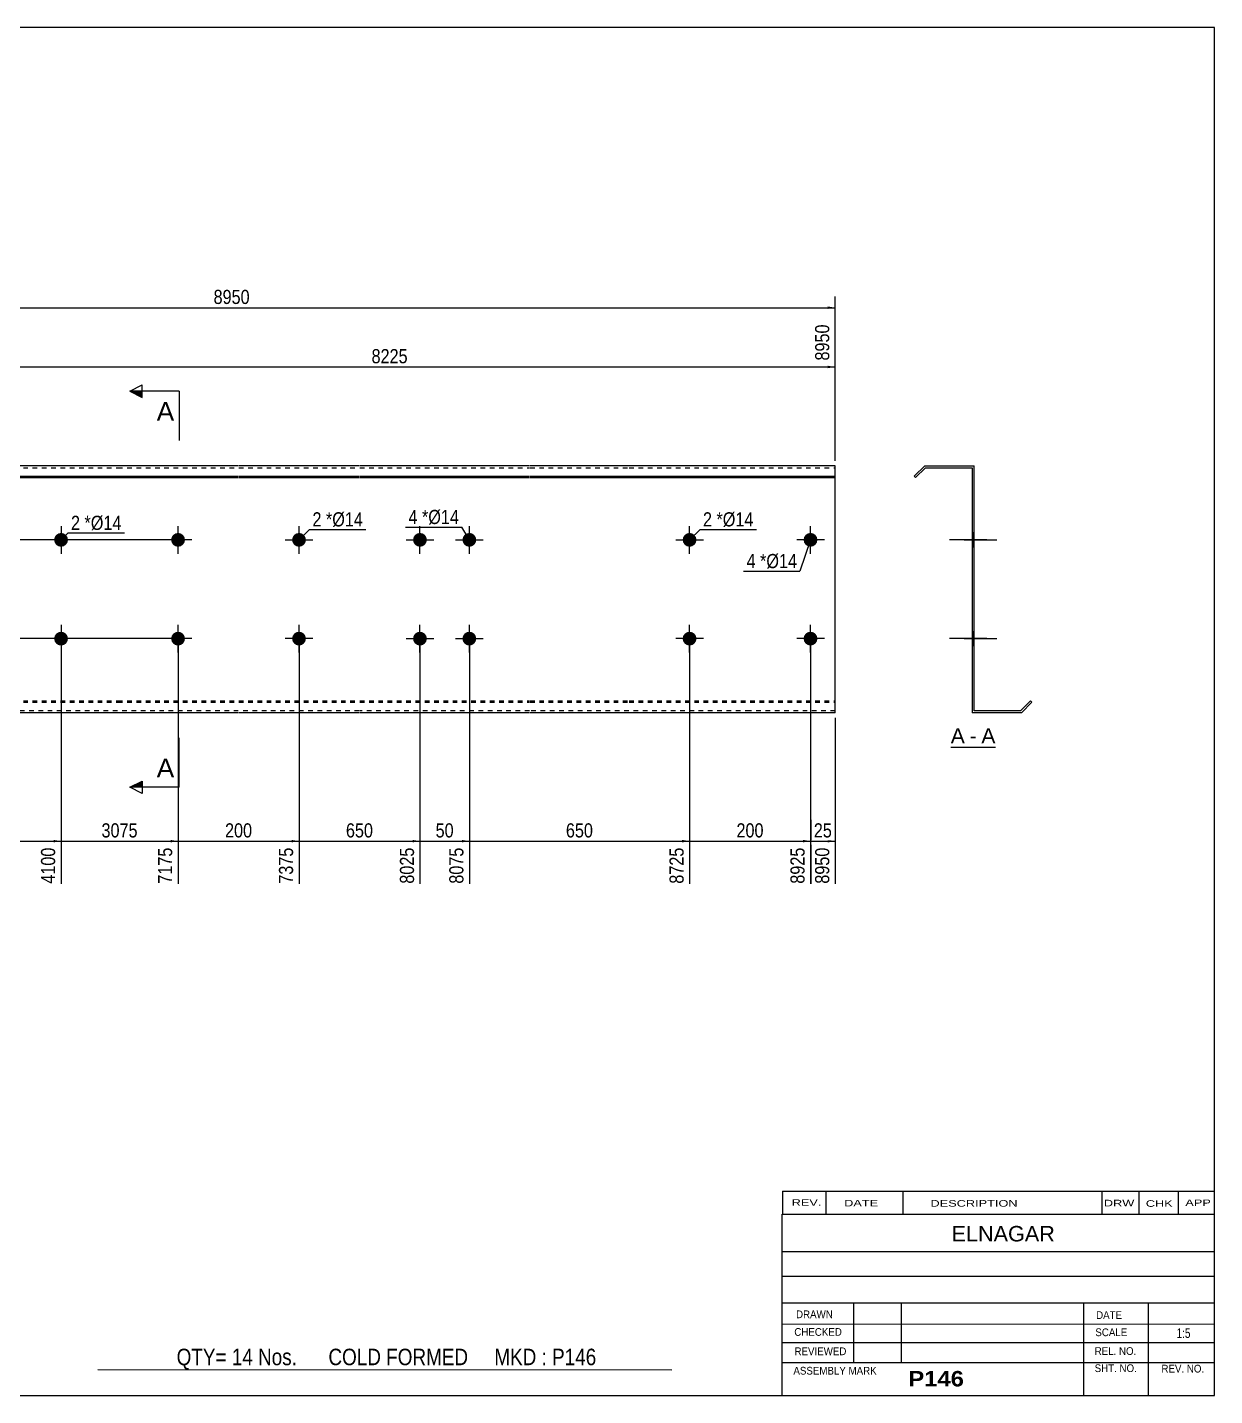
# Model space of a CAD drawing. Header units: millimetres. Extents: x -81 to 321, y -163 to 114.
# Drawn here: x 80.8 to 321.2, y -163.2 to 113.8 of the extents above; entities that cross this region are included whole.
import ezdxf

# ---------------------------------------------------------------- set-up
doc = ezdxf.new("R2010")
doc.units = ezdxf.units.MM
doc.linetypes.add('DXK_LINE_DOT1', pattern=[1.8814, 0.9407, -0.9407])
doc.styles.add('Arial', font='ARIAL.TTF', dxfattribs={"height": 0.2})
doc.styles.add('Arial Bold', font='ARIALBD.TTF', dxfattribs={"height": 0.2})
doc.styles.add('Arial Narrow', font='ARIALN.TTF', dxfattribs={"height": 0.2})

# ---------------------------------------------------------------- blocks, each defined once
blk = doc.blocks.new('Unknown-629082704-1729')
at = {"color": 5, "linetype": 'Continuous'}
for p, q in [((321.25, 113.75), (-78.75, 113.75)), ((-78.75, 113.75), (-78.75, -163.25)), ((321.25, -163.25), (321.25, 113.75)), ((-78.75, -163.25), (321.25, -163.25))]:
    blk.add_line(p, q, dxfattribs=at)
at = {"color": 174, "linetype": 'Continuous', "style": 'Arial'}
blk.add_text('Tekla structures', height=1.9102, rotation=90, dxfattribs=at).set_placement((-79.25, -162.75))
blk = doc.blocks.new('Unknown-629082704-12 - 1235')
at = {"color": 7, "linetype": 'Continuous'}
blk.add_line((267.82, -31.95), (276.85, -31.95), dxfattribs=at)
at = {"color": 0, "linetype": 'Continuous'}
blk.add_wipeout([(270.67, -31.2), (270.67, -28), (267.82, -28), (267.82, -31.2)], dxfattribs=at)
blk.add_wipeout([(273.05, -31.2), (273.05, -28), (271.63, -28), (271.63, -31.2)], dxfattribs=at)
at = {"color": 96, "linetype": 'Continuous', "style": 'Arial'}
blk.add_text('A', height=3.06, dxfattribs=at).set_placement((267.82, -31.2))
at = {"color": 0, "linetype": 'Continuous'}
blk.add_wipeout([(276.85, -31.2), (276.85, -28), (274.01, -28), (274.01, -31.2)], dxfattribs=at)
at = {"color": 96, "linetype": 'Continuous', "style": 'Arial'}
for s, p in [('-', (271.63, -31.2)), ('A', (274.01, -31.2))]:
    blk.add_text(s, height=3.06, dxfattribs=at).set_placement(p)
blk = doc.blocks.new('Bolt-629082704-1223 - 1203')
at = {"linetype": 'Continuous'}
blk.add_hatch(color=3, dxfattribs=at).paths.add_polyline_path([(134.45, 10, -1), (137.25, 10, -1)])
at = {"color": 3, "linetype": 'Continuous'}
for p, q in [((135.85, 7.2), (135.85, 12.8)), ((133.05, 10), (138.65, 10))]:
    blk.add_line(p, q, dxfattribs=at)
blk = doc.blocks.new('Part-629082704-1218 - 1203')
at = {"color": 2, "linetype": 'Continuous'}
for p, q in [((27.19, 25), (0, 25)), ((0, 25), (0, -25)), ((51.68, 25), (27.29, 25)), ((76.17, 25), (51.78, 25)), ((99.07, 25), (76.27, 25)), ((123.56, 25), (99.17, 25)), ((148.05, 25), (123.66, 25)), ((182.53, 25), (148.15, 25)), ((202.63, 25), (182.63, 25)), ((227.12, 25), (202.73, 25)), ((244.42, 25), (227.22, 25)), ((244.42, -25), (244.42, 25)), ((0, 22.88), (27.19, 22.88)), ((0, 22.6), (27.19, 22.6)), ((27.29, 22.88), (51.68, 22.88)), ((27.29, 22.6), (51.68, 22.6)), ((51.78, 22.88), (76.17, 22.88)), ((51.78, 22.6), (76.17, 22.6)), ((76.27, 22.88), (99.07, 22.88)), ((76.27, 22.6), (99.07, 22.6)), ((99.17, 22.88), (123.56, 22.88)), ((99.17, 22.6), (123.56, 22.6)), ((123.66, 22.88), (148.05, 22.88)), ((123.66, 22.6), (148.05, 22.6)), ((148.15, 22.88), (182.53, 22.88)), ((148.15, 22.6), (182.53, 22.6)), ((182.63, 22.88), (202.63, 22.88)), ((182.63, 22.6), (202.63, 22.6)), ((202.73, 22.88), (227.12, 22.88)), ((202.73, 22.6), (227.12, 22.6)), ((227.22, 22.88), (244.42, 22.88)), ((227.22, 22.6), (244.42, 22.6)), ((27.19, -25), (0, -25)), ((51.68, -25), (27.29, -25)), ((76.17, -25), (51.78, -25)), ((99.07, -25), (76.27, -25)), ((123.56, -25), (99.17, -25)), ((148.05, -25), (123.66, -25)), ((182.53, -25), (148.15, -25)), ((202.63, -25), (182.63, -25)), ((227.12, -25), (202.73, -25)), ((244.42, -25), (227.22, -25))]:
    blk.add_line(p, q, dxfattribs=at)
at = {"color": 7, "linetype": 'DXK_LINE_DOT1'}
for p, q in [((0, 24.6), (27.19, 24.6)), ((27.29, 24.6), (51.68, 24.6)), ((51.78, 24.6), (76.17, 24.6)), ((76.27, 24.6), (99.07, 24.6)), ((99.17, 24.6), (123.56, 24.6)), ((123.66, 24.6), (148.05, 24.6)), ((148.15, 24.6), (182.53, 24.6)), ((182.63, 24.6), (202.63, 24.6)), ((202.73, 24.6), (227.12, 24.6)), ((227.22, 24.6), (244.42, 24.6)), ((0, -22.6), (27.19, -22.6)), ((0, -22.88), (27.19, -22.88)), ((27.19, -24.6), (0, -24.6)), ((27.29, -22.6), (51.68, -22.6)), ((27.29, -22.88), (51.68, -22.88)), ((51.68, -24.6), (27.29, -24.6)), ((51.78, -22.6), (76.17, -22.6)), ((51.78, -22.88), (76.17, -22.88)), ((76.17, -24.6), (51.78, -24.6)), ((76.27, -22.6), (99.07, -22.6)), ((76.27, -22.88), (99.07, -22.88)), ((99.07, -24.6), (76.27, -24.6)), ((99.17, -22.6), (123.56, -22.6)), ((99.17, -22.88), (123.56, -22.88)), ((123.56, -24.6), (99.17, -24.6)), ((123.66, -22.6), (148.05, -22.6)), ((123.66, -22.88), (148.05, -22.88)), ((148.05, -24.6), (123.66, -24.6)), ((148.15, -22.6), (182.53, -22.6)), ((148.15, -22.88), (182.53, -22.88)), ((182.53, -24.6), (148.15, -24.6)), ((182.63, -22.6), (202.63, -22.6)), ((182.63, -22.88), (202.63, -22.88)), ((202.63, -24.6), (182.63, -24.6)), ((202.73, -22.6), (227.12, -22.6)), ((202.73, -22.88), (227.12, -22.88)), ((227.12, -24.6), (202.73, -24.6)), ((227.22, -22.6), (244.42, -22.6)), ((227.22, -22.88), (244.42, -22.88)), ((244.42, -24.6), (227.22, -24.6))]:
    blk.add_line(p, q, dxfattribs=at)
blk = doc.blocks.new('Bolt-629082704-1219 - 1203')
at = {"linetype": 'Continuous'}
for points in [[(158.94, 10, -1), (161.74, 10, -1)], [(168.94, 10, -1), (171.74, 10, -1)], [(158.94, -10, -1), (161.74, -10, -1)], [(168.94, -10, -1), (171.74, -10, -1)]]:
    blk.add_hatch(color=3, dxfattribs=at).paths.add_polyline_path(points)
at = {"color": 3, "linetype": 'Continuous'}
for p, q in [((160.34, 7.2), (160.34, 12.8)), ((170.34, 7.2), (170.34, 12.8)), ((157.54, 10), (163.14, 10)), ((167.54, 10), (173.14, 10)), ((160.34, -12.8), (160.34, -7.2)), ((170.34, -12.8), (170.34, -7.2)), ((157.54, -10), (163.14, -10)), ((167.54, -10), (173.14, -10))]:
    blk.add_line(p, q, dxfattribs=at)
blk = doc.blocks.new('Bolt-629082704-1220 - 1203')
at = {"linetype": 'Continuous'}
blk.add_hatch(color=3, dxfattribs=at).paths.add_polyline_path([(213.53, -10, -1), (216.33, -10, -1)])
at = {"color": 3, "linetype": 'Continuous'}
for p, q in [((214.93, -12.8), (214.93, -7.2)), ((217.73, -10), (212.13, -10))]:
    blk.add_line(p, q, dxfattribs=at)
blk = doc.blocks.new('Bolt-629082704-1221 - 1203')
at = {"linetype": 'Continuous'}
blk.add_hatch(color=3, dxfattribs=at).paths.add_polyline_path([(134.45, -10, -1), (137.25, -10, -1)])
at = {"color": 3, "linetype": 'Continuous'}
for p, q in [((135.85, -12.8), (135.85, -7.2)), ((138.65, -10), (133.05, -10))]:
    blk.add_line(p, q, dxfattribs=at)
blk = doc.blocks.new('Bolt-629082704-1222 - 1203')
at = {"linetype": 'Continuous'}
blk.add_hatch(color=3, dxfattribs=at).paths.add_polyline_path([(213.53, 10, -1), (216.33, 10, -1)])
at = {"color": 3, "linetype": 'Continuous'}
for p, q in [((214.93, 7.2), (214.93, 12.8)), ((212.13, 10), (217.73, 10))]:
    blk.add_line(p, q, dxfattribs=at)
blk = doc.blocks.new('Bolt-629082704-1224 - 1203')
at = {"linetype": 'Continuous'}
for points in [[(109.96, -10, -1), (112.76, -10, -1)], [(238.02, -10, -1), (240.82, -10, -1)]]:
    blk.add_hatch(color=3, dxfattribs=at).paths.add_polyline_path(points)
at = {"color": 3, "linetype": 'Continuous'}
for p, q in [((111.36, -12.8), (111.36, -7.2)), ((239.42, -12.8), (239.42, -7.2)), ((114.16, -10), (108.56, -10)), ((242.22, -10), (236.62, -10))]:
    blk.add_line(p, q, dxfattribs=at)
blk = doc.blocks.new('Bolt-629082704-1225 - 1203')
at = {"linetype": 'Continuous'}
for points in [[(109.96, 10, -1), (112.76, 10, -1)], [(238.02, 10, -1), (240.82, 10, -1)]]:
    blk.add_hatch(color=3, dxfattribs=at).paths.add_polyline_path(points)
at = {"color": 3, "linetype": 'Continuous'}
for p, q in [((111.36, 7.2), (111.36, 12.8)), ((239.42, 7.2), (239.42, 12.8)), ((114.16, 10), (108.56, 10)), ((242.22, 10), (236.62, 10))]:
    blk.add_line(p, q, dxfattribs=at)
blk = doc.blocks.new('Bolt-629082704-1226 - 1203')
at = {"linetype": 'Continuous'}
for points in [[(89.07, 10, -1), (86.27, 10, -1)], [(89.07, -10, -1), (86.27, -10, -1)]]:
    blk.add_hatch(color=3, dxfattribs=at).paths.add_polyline_path(points)
at = {"color": 3, "linetype": 'Continuous'}
for p, q in [((87.67, 12.8), (87.67, 7.2)), ((90.47, 10), (84.87, 10)), ((87.67, -7.2), (87.67, -12.8)), ((90.47, -10), (84.87, -10))]:
    blk.add_line(p, q, dxfattribs=at)
blk = doc.blocks.new('Bolt-629082704-1240 - 1235')
at = {"linetype": 'Continuous'}
blk.add_hatch(color=3, dxfattribs=at).paths.add_polyline_path([(272.14, -8.6), (272.14, -11.4), (272.54, -11.4), (272.54, -8.6)])
at = {"color": 3, "linetype": 'Continuous'}
for p, q in [((270.54, -10), (277.14, -10)), ((272.14, -8.6), (272.54, -8.6)), ((272.14, -11.4), (272.54, -11.4))]:
    blk.add_line(p, q, dxfattribs=at)
blk = doc.blocks.new('Part-629082704-1237 - 1235')
at = {"color": 2, "linetype": 'Continuous'}
for p, q in [((262.54, 25), (260.42, 22.88)), ((262.54, 25), (272.54, 25)), ((272.54, -24.6), (272.54, 25)), ((260.42, 22.88), (260.7, 22.6)), ((262.7, 24.6), (260.7, 22.6)), ((262.7, 24.6), (272.14, 24.6)), ((272.14, 24.6), (272.14, -25)), ((281.97, -24.6), (272.54, -24.6)), ((281.97, -24.6), (283.97, -22.6)), ((282.14, -25), (284.26, -22.88)), ((284.26, -22.88), (283.97, -22.6)), ((282.14, -25), (272.14, -25))]:
    blk.add_line(p, q, dxfattribs=at)
blk = doc.blocks.new('Bolt-629082704-1238 - 1235')
at = {"linetype": 'Continuous'}
for points in [[(272.14, 11.4), (272.14, 8.6), (272.54, 8.6), (272.54, 11.4)], [(272.14, 11.4), (272.14, 8.6), (272.54, 8.6), (272.54, 11.4)], [(272.14, -8.6), (272.14, -11.4), (272.54, -11.4), (272.54, -8.6)], [(272.14, -8.6), (272.14, -11.4), (272.54, -11.4), (272.54, -8.6)]]:
    blk.add_hatch(color=3, dxfattribs=at).paths.add_polyline_path(points)
at = {"color": 3, "linetype": 'Continuous'}
for p, q in [((272.54, 11.4), (272.14, 11.4)), ((272.54, 11.4), (272.14, 11.4)), ((275.14, 10), (267.54, 10)), ((275.14, 10), (267.54, 10)), ((272.54, 8.6), (272.14, 8.6)), ((272.54, 8.6), (272.14, 8.6)), ((275.14, -10), (267.54, -10)), ((275.14, -10), (267.54, -10)), ((272.54, -8.6), (272.14, -8.6)), ((272.54, -8.6), (272.14, -8.6)), ((272.54, -11.4), (272.14, -11.4)), ((272.54, -11.4), (272.14, -11.4))]:
    blk.add_line(p, q, dxfattribs=at)
blk = doc.blocks.new('Bolt-629082704-1239 - 1235')
at = {"linetype": 'Continuous'}
blk.add_hatch(color=3, dxfattribs=at).paths.add_polyline_path([(272.14, -8.6), (272.14, -11.4), (272.54, -11.4), (272.54, -8.6)])
at = {"color": 3, "linetype": 'Continuous'}
for p, q in [((270.54, -10), (277.14, -10)), ((272.14, -8.6), (272.54, -8.6)), ((272.14, -11.4), (272.54, -11.4))]:
    blk.add_line(p, q, dxfattribs=at)
blk = doc.blocks.new('Bolt-629082704-1241 - 1235')
at = {"linetype": 'Continuous'}
blk.add_hatch(color=3, dxfattribs=at).paths.add_polyline_path([(272.14, 11.4), (272.14, 8.6), (272.54, 8.6), (272.54, 11.4)])
at = {"color": 3, "linetype": 'Continuous'}
for p, q in [((272.54, 11.4), (272.14, 11.4)), ((274.44, 10), (267.84, 10)), ((272.54, 8.6), (272.14, 8.6))]:
    blk.add_line(p, q, dxfattribs=at)
blk = doc.blocks.new('Bolt-629082704-1242 - 1235')
at = {"linetype": 'Continuous'}
blk.add_hatch(color=3, dxfattribs=at).paths.add_polyline_path([(272.14, 11.4), (272.14, 8.6), (272.54, 8.6), (272.54, 11.4)])
at = {"color": 3, "linetype": 'Continuous'}
for p, q in [((272.54, 11.4), (272.14, 11.4)), ((274.44, 10), (267.84, 10)), ((272.54, 8.6), (272.14, 8.6))]:
    blk.add_line(p, q, dxfattribs=at)
blk = doc.blocks.new('Bolt-629082704-1243 - 1235')
at = {"linetype": 'Continuous'}
blk.add_hatch(color=3, dxfattribs=at).paths.add_polyline_path([(272.14, -8.6), (272.14, -11.4), (272.54, -11.4), (272.54, -8.6)])
blk.add_hatch(color=3, dxfattribs=at).paths.add_polyline_path([(272.14, -8.6), (272.14, -11.4), (272.54, -11.4), (272.54, -8.6)])
at = {"color": 3, "linetype": 'Continuous'}
for p, q in [((270.54, -10), (277.14, -10)), ((270.54, -10), (277.14, -10)), ((272.14, -8.6), (272.54, -8.6)), ((272.14, -8.6), (272.54, -8.6)), ((272.14, -11.4), (272.54, -11.4)), ((272.14, -11.4), (272.54, -11.4))]:
    blk.add_line(p, q, dxfattribs=at)
blk = doc.blocks.new('Bolt-629082704-1244 - 1235')
at = {"linetype": 'Continuous'}
blk.add_hatch(color=3, dxfattribs=at).paths.add_polyline_path([(272.14, 11.4), (272.14, 8.6), (272.54, 8.6), (272.54, 11.4)])
blk.add_hatch(color=3, dxfattribs=at).paths.add_polyline_path([(272.14, 11.4), (272.14, 8.6), (272.54, 8.6), (272.54, 11.4)])
at = {"color": 3, "linetype": 'Continuous'}
for p, q in [((272.14, 11.4), (272.54, 11.4)), ((272.14, 11.4), (272.54, 11.4)), ((270.54, 10), (277.14, 10)), ((270.54, 10), (277.14, 10)), ((272.14, 8.6), (272.54, 8.6)), ((272.14, 8.6), (272.54, 8.6))]:
    blk.add_line(p, q, dxfattribs=at)
blk = doc.blocks.new('Bolt-629082704-1245 - 1235')
at = {"linetype": 'Continuous'}
for points in [[(272.54, 8.6), (272.54, 11.4), (272.14, 11.4), (272.14, 8.6)], [(272.54, -11.4), (272.54, -8.6), (272.14, -8.6), (272.14, -11.4)]]:
    blk.add_hatch(color=3, dxfattribs=at).paths.add_polyline_path(points)
at = {"color": 3, "linetype": 'Continuous'}
for p, q in [((272.54, 11.4), (272.14, 11.4)), ((272.54, 10), (268.14, 10)), ((272.54, 8.6), (272.14, 8.6)), ((272.54, -10), (268.14, -10)), ((272.54, -8.6), (272.14, -8.6)), ((272.54, -11.4), (272.14, -11.4))]:
    blk.add_line(p, q, dxfattribs=at)
blk = doc.blocks.new('Bolt-629082704-1246 - 1235')
at = {"linetype": 'Continuous'}
for points in [[(272.14, 11.4), (272.14, 8.6), (272.54, 8.6), (272.54, 11.4)], [(272.14, 11.4), (272.14, 8.6), (272.54, 8.6), (272.54, 11.4)], [(272.14, -8.6), (272.14, -11.4), (272.54, -11.4), (272.54, -8.6)], [(272.14, -8.6), (272.14, -11.4), (272.54, -11.4), (272.54, -8.6)]]:
    blk.add_hatch(color=3, dxfattribs=at).paths.add_polyline_path(points)
at = {"color": 3, "linetype": 'Continuous'}
for p, q in [((272.54, 11.4), (272.14, 11.4)), ((272.54, 11.4), (272.14, 11.4)), ((275.14, 10), (267.54, 10)), ((275.14, 10), (267.54, 10)), ((272.54, 8.6), (272.14, 8.6)), ((272.54, 8.6), (272.14, 8.6)), ((275.14, -10), (267.54, -10)), ((275.14, -10), (267.54, -10)), ((272.54, -8.6), (272.14, -8.6)), ((272.54, -8.6), (272.14, -8.6)), ((272.54, -11.4), (272.14, -11.4)), ((272.54, -11.4), (272.14, -11.4))]:
    blk.add_line(p, q, dxfattribs=at)
blk = doc.blocks.new('Bolt-629082704-1247 - 1235')
at = {"linetype": 'Continuous'}
blk.add_hatch(color=3, dxfattribs=at).paths.add_polyline_path([(272.14, 11.4), (272.14, 8.6), (272.54, 8.6), (272.54, 11.4)])
at = {"color": 3, "linetype": 'Continuous'}
for p, q in [((272.54, 11.4), (272.14, 11.4)), ((274.44, 10), (267.84, 10)), ((272.54, 8.6), (272.14, 8.6))]:
    blk.add_line(p, q, dxfattribs=at)
blk = doc.blocks.new('Bolt-629082704-1248 - 1235')
at = {"linetype": 'Continuous'}
blk.add_hatch(color=3, dxfattribs=at).paths.add_polyline_path([(272.54, -11.4), (272.54, -8.6), (272.14, -8.6), (272.14, -11.4)])
at = {"color": 3, "linetype": 'Continuous'}
for p, q in [((272.54, -8.6), (272.14, -8.6)), ((274.14, -10), (272.14, -10)), ((272.54, -11.4), (272.14, -11.4))]:
    blk.add_line(p, q, dxfattribs=at)
blk = doc.blocks.new('Bolt-629082704-1249 - 1235')
at = {"linetype": 'Continuous'}
for points in [[(272.14, 11.4), (272.14, 8.6), (272.54, 8.6), (272.54, 11.4)], [(272.14, -8.6), (272.14, -11.4), (272.54, -11.4), (272.54, -8.6)]]:
    blk.add_hatch(color=3, dxfattribs=at).paths.add_polyline_path(points)
at = {"color": 3, "linetype": 'Continuous'}
for p, q in [((272.54, 11.4), (272.14, 11.4)), ((274.14, 10), (267.54, 10)), ((272.54, 8.6), (272.14, 8.6)), ((274.14, -10), (267.54, -10)), ((272.54, -8.6), (272.14, -8.6)), ((272.54, -11.4), (272.14, -11.4))]:
    blk.add_line(p, q, dxfattribs=at)
blk = doc.blocks.new('StraightDimension-629082704-1328 - 1203')
at = {"linetype": 'Continuous'}
for points in [[(-12.25, 23.5), (-12, 25), (-11.75, 23.5)], [(-11.75, 11.5), (-12, 10), (-12.25, 11.5)]]:
    blk.add_hatch(color=7, dxfattribs=at).paths.add_polyline_path(points)
at = {"color": 7, "linetype": 'Continuous'}
for p, q in [((-1, 25), (-14.25, 25)), ((-12, 10), (-12, 25)), ((110.36, 10), (-14.25, 10))]:
    blk.add_line(p, q, dxfattribs=at)
at = {"color": 0}
blk.add_wipeout([(-12.15, 19.93), (-16.35, 19.93), (-16.35, 15.07), (-12.15, 15.07)], dxfattribs=at)
at = {"color": 3, "style": 'Arial Narrow'}
blk.add_text('75', height=2.863, rotation=90.0002, dxfattribs=at).set_placement((-12.75, 15.67))
blk = doc.blocks.new('StraightDimension-629082704-1347 - 1203')
at = {"linetype": 'Continuous'}
for points in [[(1.5, 56.75), (0, 57), (1.5, 57.25)], [(242.92, 57.25), (244.42, 57), (242.92, 56.75)]]:
    blk.add_hatch(color=7, dxfattribs=at).paths.add_polyline_path(points)
at = {"color": 7, "linetype": 'Continuous'}
for p, q in [((0, 26), (0, 59.25)), ((244.42, 26), (244.42, 59.25)), ((0, 57), (244.42, 57))]:
    blk.add_line(p, q, dxfattribs=at)
at = {"color": 0}
blk.add_wipeout([(126.46, 57.15), (126.46, 61.35), (117.95, 61.35), (117.95, 57.15)], dxfattribs=at)
at = {"color": 3, "style": 'Arial Narrow'}
blk.add_text('8950', height=2.863, dxfattribs=at).set_placement((118.55, 57.75))
blk = doc.blocks.new('StraightDimension-629082704-1263 - 1203')
at = {"linetype": 'Continuous'}
blk.add_hatch(color=7, dxfattribs=at).paths.add_polyline_path([(242.92, -50.75), (244.42, -51), (242.92, -51.25)])
at = {"color": 7, "linetype": 'Continuous'}
for p, q in [((239.42, -11), (239.42, -59.61)), ((244.42, -26), (244.42, -59.61)), ((239.42, -51), (244.42, -51))]:
    blk.add_line(p, q, dxfattribs=at)
at = {"color": 0}
blk.add_wipeout([(244.34, -50.85), (244.34, -46.65), (239.49, -46.65), (239.49, -50.85)], dxfattribs=at)
at = {"color": 3, "style": 'Arial Narrow'}
blk.add_text('25', height=2.863, dxfattribs=at).set_placement((240.09, -50.25))
at = {"color": 0, "linetype": 'Continuous'}
blk.add_wipeout([(243.82, -51.7), (239.62, -51.7), (239.62, -60.21), (243.82, -60.21)], dxfattribs=at)
at = {"color": 3, "linetype": 'Continuous', "style": 'Arial Narrow'}
blk.add_text('8950', height=2.863, rotation=90.0002, dxfattribs=at).set_placement((243.22, -59.61))
blk = doc.blocks.new('StraightDimension-629082704-1264 - 1203')
at = {"linetype": 'Continuous'}
blk.add_hatch(color=7, dxfattribs=at).paths.add_polyline_path([(237.92, -50.75), (239.42, -51), (237.92, -51.25)])
at = {"color": 7, "linetype": 'Continuous'}
for p, q in [((214.93, -11), (214.93, -59.61)), ((239.42, -11), (239.42, -59.61)), ((214.93, -51), (239.42, -51))]:
    blk.add_line(p, q, dxfattribs=at)
at = {"color": 0}
blk.add_wipeout([(230.51, -50.85), (230.51, -46.65), (223.83, -46.65), (223.83, -50.85)], dxfattribs=at)
at = {"color": 0, "linetype": 'Continuous'}
blk.add_wipeout([(238.82, -51.7), (234.62, -51.7), (234.62, -60.21), (238.82, -60.21)], dxfattribs=at)
at = {"color": 3, "style": 'Arial Narrow'}
blk.add_text('200', height=2.863, dxfattribs=at).set_placement((224.43, -50.25))
at = {"color": 3, "linetype": 'Continuous', "style": 'Arial Narrow'}
blk.add_text('8925', height=2.863, rotation=90.0002, dxfattribs=at).set_placement((238.22, -59.61))
blk = doc.blocks.new('StraightDimension-629082704-1265 - 1203')
at = {"linetype": 'Continuous'}
blk.add_hatch(color=7, dxfattribs=at).paths.add_polyline_path([(213.43, -50.75), (214.93, -51), (213.43, -51.25)])
at = {"color": 7, "linetype": 'Continuous'}
for p, q in [((170.34, -11), (170.34, -59.61)), ((214.93, -11), (214.93, -59.61)), ((170.34, -51), (214.93, -51))]:
    blk.add_line(p, q, dxfattribs=at)
at = {"color": 0}
blk.add_wipeout([(195.98, -50.85), (195.98, -46.65), (189.29, -46.65), (189.29, -50.85)], dxfattribs=at)
at = {"color": 0, "linetype": 'Continuous'}
blk.add_wipeout([(214.33, -51.7), (210.13, -51.7), (210.13, -60.21), (214.33, -60.21)], dxfattribs=at)
at = {"color": 3, "style": 'Arial Narrow'}
blk.add_text('650', height=2.863, dxfattribs=at).set_placement((189.89, -50.25))
at = {"color": 3, "linetype": 'Continuous', "style": 'Arial Narrow'}
blk.add_text('8725', height=2.863, rotation=90.0002, dxfattribs=at).set_placement((213.73, -59.61))
blk = doc.blocks.new('StraightDimension-629082704-1266 - 1203')
at = {"linetype": 'Continuous'}
blk.add_hatch(color=7, dxfattribs=at).paths.add_polyline_path([(168.84, -50.75), (170.34, -51), (168.84, -51.25)])
at = {"color": 7, "linetype": 'Continuous'}
for p, q in [((160.34, -11), (160.34, -59.61)), ((170.34, -11), (170.34, -59.61)), ((160.34, -51), (170.34, -51))]:
    blk.add_line(p, q, dxfattribs=at)
at = {"color": 0}
blk.add_wipeout([(167.77, -50.85), (167.77, -46.65), (162.91, -46.65), (162.91, -50.85)], dxfattribs=at)
at = {"color": 3, "style": 'Arial Narrow'}
blk.add_text('50', height=2.863, dxfattribs=at).set_placement((163.51, -50.25))
at = {"color": 0, "linetype": 'Continuous'}
blk.add_wipeout([(169.74, -51.7), (165.54, -51.7), (165.54, -60.21), (169.74, -60.21)], dxfattribs=at)
at = {"color": 3, "linetype": 'Continuous', "style": 'Arial Narrow'}
blk.add_text('8075', height=2.863, rotation=90.0002, dxfattribs=at).set_placement((169.14, -59.61))
blk = doc.blocks.new('StraightDimension-629082704-1267 - 1203')
at = {"linetype": 'Continuous'}
blk.add_hatch(color=7, dxfattribs=at).paths.add_polyline_path([(158.84, -50.75), (160.34, -51), (158.84, -51.25)])
at = {"color": 7, "linetype": 'Continuous'}
for p, q in [((135.85, -11), (135.85, -59.61)), ((160.34, -11), (160.34, -59.61)), ((135.85, -51), (160.34, -51))]:
    blk.add_line(p, q, dxfattribs=at)
at = {"color": 0}
blk.add_wipeout([(151.44, -50.85), (151.44, -46.65), (144.75, -46.65), (144.75, -50.85)], dxfattribs=at)
at = {"color": 0, "linetype": 'Continuous'}
blk.add_wipeout([(159.74, -51.7), (155.54, -51.7), (155.54, -60.21), (159.74, -60.21)], dxfattribs=at)
at = {"color": 3, "style": 'Arial Narrow'}
blk.add_text('650', height=2.863, dxfattribs=at).set_placement((145.35, -50.25))
at = {"color": 3, "linetype": 'Continuous', "style": 'Arial Narrow'}
blk.add_text('8025', height=2.863, rotation=90.0002, dxfattribs=at).set_placement((159.14, -59.61))
blk = doc.blocks.new('StraightDimension-629082704-1268 - 1203')
at = {"linetype": 'Continuous'}
blk.add_hatch(color=7, dxfattribs=at).paths.add_polyline_path([(134.35, -50.75), (135.85, -51), (134.35, -51.25)])
at = {"color": 7, "linetype": 'Continuous'}
for p, q in [((111.36, -11), (111.36, -59.61)), ((135.85, -11), (135.85, -59.61)), ((111.36, -51), (135.85, -51))]:
    blk.add_line(p, q, dxfattribs=at)
at = {"color": 0}
blk.add_wipeout([(126.95, -50.85), (126.95, -46.65), (120.27, -46.65), (120.27, -50.85)], dxfattribs=at)
at = {"color": 0, "linetype": 'Continuous'}
blk.add_wipeout([(135.25, -51.7), (131.05, -51.7), (131.05, -60.21), (135.25, -60.21)], dxfattribs=at)
at = {"color": 3, "style": 'Arial Narrow'}
blk.add_text('200', height=2.863, dxfattribs=at).set_placement((120.87, -50.25))
at = {"color": 3, "linetype": 'Continuous', "style": 'Arial Narrow'}
blk.add_text('7375', height=2.863, rotation=90.0002, dxfattribs=at).set_placement((134.65, -59.61))
blk = doc.blocks.new('StraightDimension-629082704-1269 - 1203')
at = {"linetype": 'Continuous'}
blk.add_hatch(color=7, dxfattribs=at).paths.add_polyline_path([(109.86, -50.75), (111.36, -51), (109.86, -51.25)])
at = {"color": 7, "linetype": 'Continuous'}
for p, q in [((87.67, -11), (87.67, -59.61)), ((111.36, -11), (111.36, -59.61)), ((87.67, -51), (111.36, -51))]:
    blk.add_line(p, q, dxfattribs=at)
at = {"color": 0}
blk.add_wipeout([(103.77, -50.85), (103.77, -46.65), (95.26, -46.65), (95.26, -50.85)], dxfattribs=at)
at = {"color": 0, "linetype": 'Continuous'}
blk.add_wipeout([(110.76, -51.7), (106.56, -51.7), (106.56, -60.21), (110.76, -60.21)], dxfattribs=at)
at = {"color": 3, "style": 'Arial Narrow'}
blk.add_text('3075', height=2.863, dxfattribs=at).set_placement((95.86, -50.25))
at = {"color": 3, "linetype": 'Continuous', "style": 'Arial Narrow'}
blk.add_text('7175', height=2.863, rotation=90.0002, dxfattribs=at).set_placement((110.16, -59.61))
blk = doc.blocks.new('StraightDimension-629082704-1270 - 1203')
at = {"linetype": 'Continuous'}
blk.add_hatch(color=7, dxfattribs=at).paths.add_polyline_path([(86.17, -50.75), (87.67, -51), (86.17, -51.25)])
at = {"color": 7, "linetype": 'Continuous'}
for p, q in [((63.98, 9), (63.98, -57.78)), ((87.67, -11), (87.67, -59.61)), ((63.98, -51), (87.67, -51))]:
    blk.add_line(p, q, dxfattribs=at)
at = {"color": 0}
blk.add_wipeout([(80.08, -50.85), (80.08, -46.65), (71.57, -46.65), (71.57, -50.85)], dxfattribs=at)
at = {"color": 0, "linetype": 'Continuous'}
blk.add_wipeout([(87.07, -51.7), (82.87, -51.7), (82.87, -60.21), (87.07, -60.21)], dxfattribs=at)
at = {"color": 3, "style": 'Arial Narrow'}
blk.add_text('3375', height=2.863, dxfattribs=at).set_placement((72.17, -50.25))
at = {"color": 3, "linetype": 'Continuous', "style": 'Arial Narrow'}
blk.add_text('4100', height=2.863, rotation=90.0002, dxfattribs=at).set_placement((86.47, -59.61))
blk = doc.blocks.new('StraightDimension-629082704-1316 - 1203')
at = {"linetype": 'Continuous'}
blk.add_hatch(color=7, dxfattribs=at).paths.add_polyline_path([(242.92, 45.25), (244.42, 45), (242.92, 44.75)])
at = {"color": 7, "linetype": 'Continuous'}
for p, q in [((244.42, 26), (244.42, 53.61)), ((63.98, -9), (63.98, 51.78)), ((63.98, 45), (244.42, 45))]:
    blk.add_line(p, q, dxfattribs=at)
at = {"color": 0, "linetype": 'Continuous'}
blk.add_wipeout([(243.82, 54.21), (239.62, 54.21), (239.62, 45.7), (243.82, 45.7)], dxfattribs=at)
at = {"color": 0}
blk.add_wipeout([(158.45, 45.15), (158.45, 49.35), (149.94, 49.35), (149.94, 45.15)], dxfattribs=at)
at = {"color": 3, "linetype": 'Continuous', "style": 'Arial Narrow'}
blk.add_text('8950', height=2.863, rotation=90.0002, dxfattribs=at).set_placement((243.22, 46.3))
at = {"color": 3, "style": 'Arial Narrow'}
blk.add_text('8225', height=2.863, dxfattribs=at).set_placement((150.54, 45.75))
blk = doc.blocks.new('StraightDimension-629082704-1338 - 1203')
at = {"linetype": 'Continuous'}
for points in [[(-12.25, -11.5), (-12, -10), (-11.75, -11.5)], [(-11.75, -23.5), (-12, -25), (-12.25, -23.5)]]:
    blk.add_hatch(color=7, dxfattribs=at).paths.add_polyline_path(points)
at = {"color": 7, "linetype": 'Continuous'}
for p, q in [((110.36, -10), (-14.25, -10)), ((-12, -25), (-12, -10)), ((-1, -25), (-14.25, -25))]:
    blk.add_line(p, q, dxfattribs=at)
at = {"color": 0}
blk.add_wipeout([(-12.15, -15.07), (-16.35, -15.07), (-16.35, -19.93), (-12.15, -19.93)], dxfattribs=at)
at = {"color": 3, "style": 'Arial Narrow'}
blk.add_text('75', height=2.863, rotation=90.0002, dxfattribs=at).set_placement((-12.75, -19.33))
blk = doc.blocks.new('CBS_NAME_BLOG-629082704-1753')
at = {"color": 7, "linetype": 'Continuous'}
for p, q in [((233.66, -126.5), (321.18, -126.5)), ((233.66, -163.21), (233.66, -126.5)), ((233.66, -134.04), (321.18, -134.04)), ((233.73, -139.09), (321.25, -139.09)), ((233.66, -144.46), (321.18, -144.46)), ((248.18, -156.57), (248.18, -144.47)), ((257.87, -156.54), (257.87, -144.47)), ((294.78, -163.21), (294.78, -144.48)), ((307.83, -163.21), (307.83, -144.47)), ((233.67, -148.76), (321.25, -148.74)), ((233.66, -152.51), (321.18, -152.51)), ((233.66, -156.55), (321.18, -156.55)), ((233.66, -163.25), (321.25, -163.25))]:
    blk.add_line(p, q, dxfattribs=at)
at = {"color": 3, "linetype": 'Continuous', "style": 'Arial'}
blk.add_text('ELNAGAR', height=3.133, dxfattribs=at).set_placement((267.98, -132.03))
at = {"color": 3, "linetype": 'Continuous'}
for s, height, style, width, p in [('DRAWN', 1.566, 'Arial', 0.9, (236.49, -147.57)), ('DATE', 1.566, 'Arial', 0.9, (297.25, -147.73)), ('CHECKED', 1.566, 'Arial', 0.9, (236.14, -151.14)), ('SCALE', 1.566, 'Arial', 0.9, (297.1, -151.21)), ('1:5', 1.957, 'Arial Narrow', 0.9, (313.55, -151.57)), ('REVIEWED', 1.566, 'Arial', 0.9, (236.18, -155.06)), ('REL. NO.', 1.566, 'Arial', 0.9, (296.96, -155.01)), ('ASSEMBLY MARK', 1.5663, 'Arial', 0.9, (235.96, -158.99)), ('SHT. NO.', 1.566, 'Arial', 0.9, (296.96, -158.48)), ('REV. NO.', 1.566, 'Arial', 0.9, (310.48, -158.57)), ('P146', 3.131, 'Arial Bold', 1.1, (259.24, -161.39))]:
    blk.add_text(s, height=height, dxfattribs=dict(at, style=style, width=width)).set_placement(p)
blk = doc.blocks.new('CBS_CALLOFF-629082704-1752')
at = {"color": 7, "linetype": 'Continuous'}
blk.add_line((95.13, -157.98), (211.36, -158), dxfattribs=at)
at = {"color": 3, "linetype": 'Continuous', "style": 'Arial Narrow'}
blk.add_text('QTY= 14 Nos.      COLD FORMED     MKD : P146', height=3.3405, dxfattribs=at).set_placement((111.07, -157.09))
blk = doc.blocks.new('CBS_REVISION-629082704-1754')
at = {"color": 7, "linetype": 'Continuous'}
for p, q in [((233.74, -121.87), (321.24, -121.87)), ((233.74, -121.87), (233.74, -126.5)), ((242.54, -121.87), (242.54, -126.5)), ((258.13, -121.87), (258.13, -126.44)), ((298.39, -121.87), (298.39, -126.5)), ((305.93, -121.87), (305.93, -126.5)), ((313.88, -121.87), (313.88, -126.5)), ((233.74, -126.5), (321.24, -126.5))]:
    blk.add_line(p, q, dxfattribs=at)
at = {"color": 7, "style": 'Arial Narrow', "width": 1.7}
for s, height, p in [('REV.', 1.326, (235.6, -124.82)), ('DATE', 1.326, (246.23, -124.94)), ('DESCRIPTION', 1.3257, (263.71, -124.99)), ('DRW', 1.326, (298.82, -124.93)), ('CHK', 1.326, (307.31, -125.02)), ('APP', 1.326, (315.31, -124.87))]:
    blk.add_text(s, height=height, dxfattribs=at).set_placement(p)
blk = doc.blocks.new('MarkSet-629082704-1361 - 1203')
at = {"color": 0}
blk.add_wipeout([(219.48, 12.72), (219.48, 15.72), (217.65, 15.72), (217.65, 12.72)], dxfattribs=at)
blk.add_wipeout([(219.48, 12.72), (219.48, 15.72), (217.65, 15.72), (217.65, 12.72)], dxfattribs=at)
at = {"color": 7, "linetype": 'Continuous'}
blk.add_line((214.93, 10), (217.05, 12.12), dxfattribs=at)
at = {"color": 0}
blk.add_wipeout([(221.65, 12.72), (221.65, 15.72), (220.38, 15.72), (220.38, 12.72)], dxfattribs=at)
blk.add_wipeout([(221.65, 12.72), (221.65, 15.72), (220.38, 15.72), (220.38, 12.72)], dxfattribs=at)
at = {"color": 3, "style": 'Arial Narrow'}
blk.add_text('2', height=2.86, dxfattribs=at).set_placement((217.65, 12.72))
at = {"color": 0}
blk.add_wipeout([(227.87, 12.72), (227.87, 15.72), (221.65, 15.72), (221.65, 12.72)], dxfattribs=at)
blk.add_wipeout([(227.87, 12.72), (227.87, 15.72), (221.65, 15.72), (221.65, 12.72)], dxfattribs=at)
at = {"color": 7, "linetype": 'Continuous'}
blk.add_line((217.05, 12.12), (228.47, 12.12), dxfattribs=at)
at = {"color": 3, "style": 'Arial Narrow'}
for s, height, p in [('*', 2.86, (220.38, 12.72)), ('Ø14', 2.863, (221.65, 12.72))]:
    blk.add_text(s, height=height, dxfattribs=at).set_placement(p)
blk = doc.blocks.new('Mark-629082704-1375 - 1203')
at = {"color": 0}
blk.add_wipeout([(91.51, 12.01), (91.51, 15.01), (89.68, 15.01), (89.68, 12.01)], dxfattribs=at)
blk.add_wipeout([(91.51, 12.01), (91.51, 15.01), (89.68, 15.01), (89.68, 12.01)], dxfattribs=at)
at = {"color": 7, "linetype": 'Continuous'}
blk.add_line((87.67, 10), (89.08, 11.41), dxfattribs=at)
at = {"color": 0}
blk.add_wipeout([(93.69, 12.01), (93.69, 15.01), (92.41, 15.01), (92.41, 12.01)], dxfattribs=at)
blk.add_wipeout([(93.69, 12.01), (93.69, 15.01), (92.41, 15.01), (92.41, 12.01)], dxfattribs=at)
at = {"color": 3, "style": 'Arial Narrow'}
blk.add_text('2', height=2.86, dxfattribs=at).set_placement((89.68, 12.01))
at = {"color": 0}
blk.add_wipeout([(99.9, 12.01), (99.9, 15.01), (93.69, 15.01), (93.69, 12.01)], dxfattribs=at)
blk.add_wipeout([(99.9, 12.01), (99.9, 15.01), (93.69, 15.01), (93.69, 12.01)], dxfattribs=at)
at = {"color": 7, "linetype": 'Continuous'}
blk.add_line((89.08, 11.41), (100.5, 11.41), dxfattribs=at)
at = {"color": 3, "style": 'Arial Narrow'}
for s, height, p in [('*', 2.86, (92.41, 12.01)), ('Ø14', 2.863, (93.69, 12.01))]:
    blk.add_text(s, height=height, dxfattribs=at).set_placement(p)
blk = doc.blocks.new('SectionMark-629082704-1261 - 1203')
at = {"linetype": 'Continuous'}
for points in [[(104.08, 40.1), (104.08, 38.85), (101.58, 40.1)], [(104.08, -38.85), (104.08, -40.1), (101.58, -40.1)]]:
    blk.add_hatch(color=30, dxfattribs=at).paths.add_polyline_path(points)
at = {"color": 30, "linetype": 'Continuous'}
for p, q in [((101.58, 40.1), (104.08, 41.35)), ((111.58, 40.1), (101.58, 40.1)), ((101.58, 40.1), (104.08, 38.85)), ((104.08, 38.85), (104.08, 41.35)), ((101.58, -40.1), (104.08, -38.85)), ((111.58, -40.1), (101.58, -40.1)), ((104.08, -41.35), (101.58, -40.1)), ((104.08, -38.85), (104.08, -41.35))]:
    blk.add_line(p, q, dxfattribs=at)
at = {"color": 0, "linetype": 'Continuous'}
for points in [[(110.58, 34.1), (110.58, 38.1), (107.03, 38.1), (107.03, 34.1)], [(110.58, -38.1), (110.58, -34.1), (107.03, -34.1), (107.03, -38.1)]]:
    blk.add_wipeout(points, dxfattribs=at)
at = {"color": 30, "linetype": 'Continuous'}
for p, q in [((111.58, 40.1), (111.58, 30.1)), ((111.58, -40.1), (111.58, -30.1))]:
    blk.add_line(p, q, dxfattribs=at)
at = {"color": 96, "linetype": 'Continuous', "style": 'Arial'}
for p in [(107.03, 34.1), (107.03, -38.1)]:
    blk.add_text('A', height=3.82, dxfattribs=at).set_placement(p)
blk = doc.blocks.new('MarkSet-629082704-1366 - 1203')
at = {"color": 0}
blk.add_wipeout([(140.4, 12.72), (140.4, 15.72), (138.57, 15.72), (138.57, 12.72)], dxfattribs=at)
blk.add_wipeout([(140.4, 12.72), (140.4, 15.72), (138.57, 15.72), (138.57, 12.72)], dxfattribs=at)
at = {"color": 7, "linetype": 'Continuous'}
blk.add_line((135.85, 10), (137.97, 12.12), dxfattribs=at)
at = {"color": 0}
blk.add_wipeout([(142.58, 12.72), (142.58, 15.72), (141.3, 15.72), (141.3, 12.72)], dxfattribs=at)
blk.add_wipeout([(142.58, 12.72), (142.58, 15.72), (141.3, 15.72), (141.3, 12.72)], dxfattribs=at)
at = {"color": 3, "style": 'Arial Narrow'}
blk.add_text('2', height=2.86, dxfattribs=at).set_placement((138.57, 12.72))
at = {"color": 0}
blk.add_wipeout([(148.79, 12.72), (148.79, 15.72), (142.58, 15.72), (142.58, 12.72)], dxfattribs=at)
blk.add_wipeout([(148.79, 12.72), (148.79, 15.72), (142.58, 15.72), (142.58, 12.72)], dxfattribs=at)
at = {"color": 7, "linetype": 'Continuous'}
blk.add_line((137.97, 12.12), (149.39, 12.12), dxfattribs=at)
at = {"color": 3, "style": 'Arial Narrow'}
for s, height, p in [('*', 2.86, (141.3, 12.72)), ('Ø14', 2.863, (142.58, 12.72))]:
    blk.add_text(s, height=height, dxfattribs=at).set_placement(p)
blk = doc.blocks.new('MarkSet-629082704-1371 - 1203')
at = {"color": 0}
blk.add_wipeout([(228.3, 4.28), (228.3, 7.28), (226.47, 7.28), (226.47, 4.28)], dxfattribs=at)
blk.add_wipeout([(228.3, 4.28), (228.3, 7.28), (226.47, 7.28), (226.47, 4.28)], dxfattribs=at)
blk.add_wipeout([(230.48, 4.28), (230.48, 7.28), (229.2, 7.28), (229.2, 4.28)], dxfattribs=at)
blk.add_wipeout([(230.48, 4.28), (230.48, 7.28), (229.2, 7.28), (229.2, 4.28)], dxfattribs=at)
at = {"color": 3, "style": 'Arial Narrow'}
blk.add_text('4', height=2.86, dxfattribs=at).set_placement((226.47, 4.28))
at = {"color": 0}
blk.add_wipeout([(236.69, 4.28), (236.69, 7.28), (230.48, 7.28), (230.48, 4.28)], dxfattribs=at)
blk.add_wipeout([(236.69, 4.28), (236.69, 7.28), (230.48, 7.28), (230.48, 4.28)], dxfattribs=at)
at = {"color": 7, "linetype": 'Continuous'}
for p in [(239.42, 10), (225.87, 3.68)]:
    blk.add_line(p, (237.29, 3.68), dxfattribs=at)
at = {"color": 3, "style": 'Arial Narrow'}
for s, height, p in [('*', 2.86, (229.2, 4.28)), ('Ø14', 2.863, (230.48, 4.28))]:
    blk.add_text(s, height=height, dxfattribs=at).set_placement(p)
blk = doc.blocks.new('Mark-629082704-1374 - 1203')
at = {"color": 0}
blk.add_wipeout([(159.85, 13.2), (159.85, 16.2), (158.02, 16.2), (158.02, 13.2)], dxfattribs=at)
blk.add_wipeout([(159.85, 13.2), (159.85, 16.2), (158.02, 16.2), (158.02, 13.2)], dxfattribs=at)
blk.add_wipeout([(162.03, 13.2), (162.03, 16.2), (160.75, 16.2), (160.75, 13.2)], dxfattribs=at)
blk.add_wipeout([(162.03, 13.2), (162.03, 16.2), (160.75, 16.2), (160.75, 13.2)], dxfattribs=at)
at = {"color": 3, "style": 'Arial Narrow'}
blk.add_text('4', height=2.86, dxfattribs=at).set_placement((158.02, 13.2))
at = {"color": 0}
blk.add_wipeout([(168.24, 13.2), (168.24, 16.2), (162.03, 16.2), (162.03, 13.2)], dxfattribs=at)
blk.add_wipeout([(168.24, 13.2), (168.24, 16.2), (162.03, 16.2), (162.03, 13.2)], dxfattribs=at)
at = {"color": 7, "linetype": 'Continuous'}
for p in [(157.42, 12.6), (170.34, 10)]:
    blk.add_line(p, (168.84, 12.6), dxfattribs=at)
at = {"color": 3, "style": 'Arial Narrow'}
for s, height, p in [('*', 2.86, (160.75, 13.2)), ('Ø14', 2.863, (162.03, 13.2))]:
    blk.add_text(s, height=height, dxfattribs=at).set_placement(p)

msp = doc.modelspace()

# ---------------------------------------------------------------- block references
for name in ['Unknown-629082704-1729', 'Part-629082704-1218 - 1203', 'Part-629082704-1237 - 1235', 'Bolt-629082704-1226 - 1203', 'Bolt-629082704-1225 - 1203', 'Bolt-629082704-1223 - 1203', 'Bolt-629082704-1219 - 1203', 'Bolt-629082704-1222 - 1203', 'Bolt-629082704-1238 - 1235', 'Bolt-629082704-1246 - 1235', 'Bolt-629082704-1249 - 1235', 'Bolt-629082704-1241 - 1235', 'Bolt-629082704-1242 - 1235', 'Bolt-629082704-1247 - 1235', 'Bolt-629082704-1245 - 1235', 'Bolt-629082704-1244 - 1235', 'Bolt-629082704-1224 - 1203', 'Bolt-629082704-1221 - 1203', 'Bolt-629082704-1220 - 1203', 'Bolt-629082704-1240 - 1235', 'Bolt-629082704-1239 - 1235', 'Bolt-629082704-1243 - 1235', 'Bolt-629082704-1248 - 1235', 'CBS_REVISION-629082704-1754', 'CBS_NAME_BLOG-629082704-1753', 'CBS_CALLOFF-629082704-1752']:
    msp.add_blockref(name, (0, 0))

# ---------------------------------------------------------------- next in the draw order: block references
for name in ['StraightDimension-629082704-1328 - 1203', 'StraightDimension-629082704-1263 - 1203', 'Unknown-629082704-12 - 1235']:
    msp.add_blockref(name, (0, 0))

# ---------------------------------------------------------------- next in the draw order: block references
for name in ['StraightDimension-629082704-1347 - 1203', 'StraightDimension-629082704-1264 - 1203']:
    msp.add_blockref(name, (0, 0))

# ---------------------------------------------------------------- next in the draw order: block references
msp.add_blockref('StraightDimension-629082704-1265 - 1203', (0, 0))

# ---------------------------------------------------------------- next in the draw order: block references
msp.add_blockref('StraightDimension-629082704-1266 - 1203', (0, 0))

# ---------------------------------------------------------------- next in the draw order: block references
msp.add_blockref('StraightDimension-629082704-1267 - 1203', (0, 0))

# ---------------------------------------------------------------- next in the draw order: block references
msp.add_blockref('StraightDimension-629082704-1268 - 1203', (0, 0))

# ---------------------------------------------------------------- next in the draw order: block references
msp.add_blockref('StraightDimension-629082704-1269 - 1203', (0, 0))

# ---------------------------------------------------------------- next in the draw order: block references
msp.add_blockref('StraightDimension-629082704-1270 - 1203', (0, 0))

# ---------------------------------------------------------------- next in the draw order: block references
msp.add_blockref('StraightDimension-629082704-1316 - 1203', (0, 0))

# ---------------------------------------------------------------- next in the draw order: block references
for name in ['Mark-629082704-1375 - 1203', 'MarkSet-629082704-1366 - 1203', 'Mark-629082704-1374 - 1203', 'MarkSet-629082704-1361 - 1203', 'StraightDimension-629082704-1338 - 1203']:
    msp.add_blockref(name, (0, 0))

# ---------------------------------------------------------------- next in the draw order: block references
for name in ['SectionMark-629082704-1261 - 1203', 'MarkSet-629082704-1371 - 1203']:
    msp.add_blockref(name, (0, 0))

doc.saveas('drawing.dxf')
